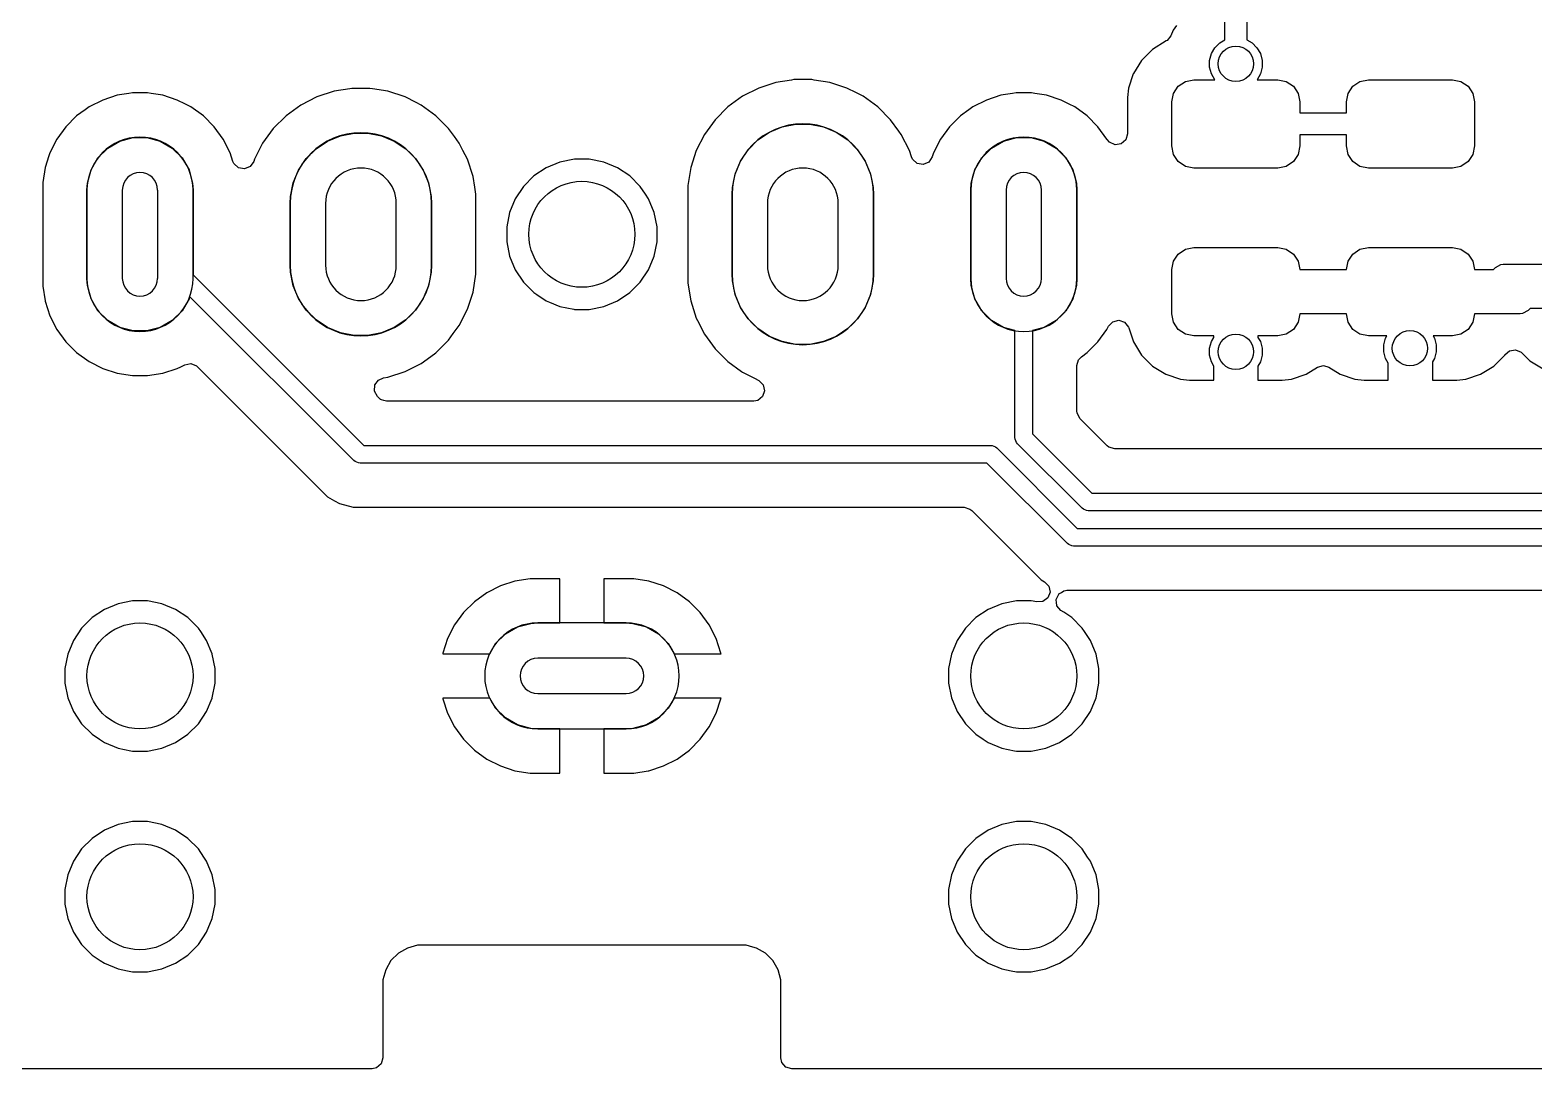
# Model space of a CAD drawing. Header units: inches. Extents: x 1.91 to 4.47, y -4.27 to -2.07.
# Drawn here: x 3.105 to 3.775, y -4.27 to -3.807 of the extents above; entities that cross this region are included whole.
import ezdxf

# ---------------------------------------------------------------- set-up
doc = ezdxf.new("R2010")
doc.units = ezdxf.units.IN
doc.header["$MEASUREMENT"] = 0
doc.layers.add('BLACK', color=250, linetype='CONTINUOUS')

msp = doc.modelspace()

# ---------------------------------------------------------------- linework, layer by layer
at = {"layer": 'BLACK', "linetype": 'CONTINUOUS'}
for p, q in [((3.63681, -3.81097), (3.63681, -3.79791)), ((3.61523, -3.8046), (3.6138, -3.80673)), ((3.64665, -3.79995), (3.64665, -3.81097)), ((3.61069, -3.81148), (3.60458, -3.81525)), ((3.61109, -3.81125), (3.61069, -3.81148)), ((3.61282, -3.80911), (3.61109, -3.81125)), ((3.6138, -3.80673), (3.61282, -3.80911)), ((3.63454, -3.81228), (3.63681, -3.81097)), ((3.64665, -3.81097), (3.64892, -3.81228)), ((3.60458, -3.81525), (3.5997, -3.82013)), ((3.63002, -3.82011), (3.63082, -3.81713)), ((3.63082, -3.81713), (3.63236, -3.81446)), ((3.63236, -3.81446), (3.63454, -3.81228)), ((3.64892, -3.81228), (3.6511, -3.81446)), ((3.6511, -3.81446), (3.65264, -3.81713)), ((3.65264, -3.81713), (3.65344, -3.82011)), ((3.5997, -3.82013), (3.59607, -3.82601)), ((3.63002, -3.8232), (3.63002, -3.82011)), ((3.63082, -3.82617), (3.63002, -3.8232)), ((3.65344, -3.8232), (3.65264, -3.82617)), ((3.65344, -3.82011), (3.65344, -3.8232)), ((3.43683, -3.82998), (3.42916, -3.83247)), ((3.44383, -3.82887), (3.43683, -3.82998)), ((3.44479, -3.82872), (3.44383, -3.82887)), ((3.45285, -3.82872), (3.44479, -3.82872)), ((3.45394, -3.82889), (3.45285, -3.82872)), ((3.46081, -3.82998), (3.45394, -3.82889)), ((3.46847, -3.83247), (3.46081, -3.82998)), ((3.59604, -3.82609), (3.5939, -3.83257)), ((3.59607, -3.82601), (3.59604, -3.82609)), ((3.59607, -3.82601), (3.59607, -3.82601)), ((3.61394, -3.83482), (3.61607, -3.83162)), ((3.61607, -3.83162), (3.61926, -3.82949)), ((3.61926, -3.82949), (3.62303, -3.82874)), ((3.62303, -3.82874), (3.6323, -3.82874)), ((3.6323, -3.82874), (3.63082, -3.82617)), ((3.65264, -3.82617), (3.65116, -3.82874)), ((3.65116, -3.82874), (3.66043, -3.82874)), ((3.66043, -3.82874), (3.6642, -3.82949)), ((3.6642, -3.82949), (3.66739, -3.83162)), ((3.66739, -3.83162), (3.66953, -3.83482)), ((3.69169, -3.83482), (3.69383, -3.83162)), ((3.69383, -3.83162), (3.69702, -3.82949)), ((3.69702, -3.82949), (3.70079, -3.82874)), ((3.70079, -3.82874), (3.73819, -3.82874)), ((3.73819, -3.82874), (3.74196, -3.82949)), ((3.74196, -3.82949), (3.74515, -3.83162)), ((3.74515, -3.83162), (3.74728, -3.83482)), ((3.13691, -3.8378), (3.13084, -3.8409)), ((3.1434, -3.83569), (3.13691, -3.8378)), ((3.14857, -3.83487), (3.1434, -3.83569)), ((3.15013, -3.83463), (3.14857, -3.83487)), ((3.15695, -3.83463), (3.15013, -3.83463)), ((3.15851, -3.83487), (3.15695, -3.83463)), ((3.16369, -3.83569), (3.15851, -3.83487)), ((3.17017, -3.8378), (3.16369, -3.83569)), ((3.16369, -3.83569), (3.16369, -3.83569)), ((3.16369, -3.83569), (3.16369, -3.83569)), ((3.17017, -3.8378), (3.17017, -3.8378)), ((3.17382, -3.83966), (3.17017, -3.8378)), ((3.17017, -3.8378), (3.17017, -3.8378)), ((3.23231, -3.83641), (3.22513, -3.84007)), ((3.23998, -3.83392), (3.23231, -3.83641)), ((3.24698, -3.83281), (3.23998, -3.83392)), ((3.24794, -3.83266), (3.24698, -3.83281)), ((3.256, -3.83266), (3.24794, -3.83266)), ((3.25709, -3.83283), (3.256, -3.83266)), ((3.26396, -3.83392), (3.25709, -3.83283)), ((3.27162, -3.83641), (3.26396, -3.83392)), ((3.27656, -3.83892), (3.27162, -3.83641)), ((3.42198, -3.83613), (3.41546, -3.84087)), ((3.42916, -3.83247), (3.42198, -3.83613)), ((3.4727, -3.83463), (3.46847, -3.83247)), ((3.47565, -3.83613), (3.4727, -3.83463)), ((3.48217, -3.84087), (3.47565, -3.83613)), ((3.47565, -3.83613), (3.47565, -3.83613)), ((3.47565, -3.83613), (3.47565, -3.83613)), ((3.53061, -3.8378), (3.52454, -3.8409)), ((3.5371, -3.83569), (3.53061, -3.8378)), ((3.54227, -3.83487), (3.5371, -3.83569)), ((3.54383, -3.83463), (3.54227, -3.83487)), ((3.55065, -3.83463), (3.54383, -3.83463)), ((3.55222, -3.83487), (3.55065, -3.83463)), ((3.55739, -3.83569), (3.55222, -3.83487)), ((3.56388, -3.8378), (3.55739, -3.83569)), ((3.55739, -3.83569), (3.55739, -3.83569)), ((3.55739, -3.83569), (3.55739, -3.83569)), ((3.56752, -3.83966), (3.56388, -3.8378)), ((3.56388, -3.8378), (3.56388, -3.8378)), ((3.56388, -3.8378), (3.56388, -3.8378)), ((3.5939, -3.83257), (3.59348, -3.83661)), ((3.59348, -3.83661), (3.59348, -3.85293)), ((3.5939, -3.83257), (3.5939, -3.83257)), ((3.5939, -3.83257), (3.5939, -3.83257)), ((3.61319, -3.83858), (3.61394, -3.83482)), ((3.61319, -3.85827), (3.61319, -3.83858)), ((3.66953, -3.83482), (3.67028, -3.83858)), ((3.67028, -3.83858), (3.67028, -3.8435)), ((3.69094, -3.83858), (3.69169, -3.83482)), ((3.69094, -3.8435), (3.69094, -3.83858)), ((3.74728, -3.83482), (3.74803, -3.83858)), ((3.74803, -3.83858), (3.74803, -3.85827)), ((3.12532, -3.84491), (3.1205, -3.84973)), ((3.12911, -3.84215), (3.12532, -3.84491)), ((3.12532, -3.84491), (3.12532, -3.84491)), ((3.12532, -3.84491), (3.12532, -3.84491)), ((3.13084, -3.8409), (3.12911, -3.84215)), ((3.17625, -3.8409), (3.17382, -3.83966)), ((3.18177, -3.84491), (3.17625, -3.8409)), ((3.18659, -3.84973), (3.18177, -3.84491)), ((3.21861, -3.8448), (3.21291, -3.8505)), ((3.22513, -3.84007), (3.21861, -3.8448)), ((3.2788, -3.84007), (3.27656, -3.83892)), ((3.28532, -3.8448), (3.2788, -3.84007)), ((3.2788, -3.84007), (3.2788, -3.84007)), ((3.2788, -3.84007), (3.2788, -3.84007)), ((3.29102, -3.8505), (3.28532, -3.8448)), ((3.41546, -3.84087), (3.40976, -3.84657)), ((3.48787, -3.84657), (3.48217, -3.84087)), ((3.51902, -3.84491), (3.5142, -3.84973)), ((3.52282, -3.84215), (3.51902, -3.84491)), ((3.51902, -3.84491), (3.51902, -3.84491)), ((3.51902, -3.84491), (3.51902, -3.84491)), ((3.52454, -3.8409), (3.52282, -3.84215)), ((3.56995, -3.8409), (3.56752, -3.83966)), ((3.57547, -3.84491), (3.56995, -3.8409)), ((3.58029, -3.84973), (3.57547, -3.84491)), ((3.67028, -3.8435), (3.69094, -3.8435)), ((3.12048, -3.84975), (3.11649, -3.85524)), ((3.1205, -3.84973), (3.12048, -3.84975)), ((3.1205, -3.84973), (3.1205, -3.84973)), ((3.1205, -3.84973), (3.1205, -3.84973)), ((3.1906, -3.85524), (3.18659, -3.84973)), ((3.21291, -3.8505), (3.20818, -3.85702)), ((3.29362, -3.85408), (3.29102, -3.8505)), ((3.40976, -3.84657), (3.40503, -3.85309)), ((3.43397, -3.85214), (3.43968, -3.84978)), ((3.43968, -3.84978), (3.44573, -3.84858)), ((3.44573, -3.84858), (3.45191, -3.84858)), ((3.45191, -3.84858), (3.45796, -3.84978)), ((3.45796, -3.84978), (3.46367, -3.85214)), ((3.49159, -3.85169), (3.48787, -3.84657)), ((3.49261, -3.85309), (3.49159, -3.85169)), ((3.51418, -3.84975), (3.51019, -3.85524)), ((3.5142, -3.84973), (3.51418, -3.84975)), ((3.5142, -3.84973), (3.5142, -3.84973)), ((3.5142, -3.84973), (3.5142, -3.84973)), ((3.5843, -3.85524), (3.58029, -3.84973)), ((3.11649, -3.85524), (3.11339, -3.86132)), ((3.13916, -3.85921), (3.1445, -3.85613)), ((3.1445, -3.85613), (3.15046, -3.85453)), ((3.15046, -3.85453), (3.15663, -3.85453)), ((3.15663, -3.85453), (3.16258, -3.85613)), ((3.16258, -3.85613), (3.16792, -3.85921)), ((3.1937, -3.86132), (3.1906, -3.85524)), ((3.20818, -3.85702), (3.20452, -3.8642)), ((3.23199, -3.85951), (3.23712, -3.85608)), ((3.23712, -3.85608), (3.24283, -3.85372)), ((3.24283, -3.85372), (3.24888, -3.85251)), ((3.24888, -3.85251), (3.25506, -3.85251)), ((3.25506, -3.85251), (3.26111, -3.85372)), ((3.26111, -3.85372), (3.26682, -3.85608)), ((3.26682, -3.85608), (3.27195, -3.85951)), ((3.29576, -3.85702), (3.29362, -3.85408)), ((3.29741, -3.86027), (3.29576, -3.85702)), ((3.40503, -3.85309), (3.40137, -3.86027)), ((3.42447, -3.85994), (3.42884, -3.85557)), ((3.42884, -3.85557), (3.43397, -3.85214)), ((3.46367, -3.85214), (3.4688, -3.85557)), ((3.4688, -3.85557), (3.47317, -3.85994)), ((3.49627, -3.86027), (3.49261, -3.85309)), ((3.51019, -3.85524), (3.50709, -3.86132)), ((3.53286, -3.85921), (3.5382, -3.85613)), ((3.5382, -3.85613), (3.54416, -3.85453)), ((3.54416, -3.85453), (3.55033, -3.85453)), ((3.55033, -3.85453), (3.55628, -3.85613)), ((3.55628, -3.85613), (3.56162, -3.85921)), ((3.5844, -3.85541), (3.5843, -3.85524)), ((3.5843, -3.85524), (3.5843, -3.85524)), ((3.58444, -3.85539), (3.5844, -3.85541)), ((3.58541, -3.85662), (3.58444, -3.85539)), ((3.58791, -3.85777), (3.58541, -3.85662)), ((3.59063, -3.85737), (3.58791, -3.85777)), ((3.59271, -3.85557), (3.59063, -3.85737)), ((3.59348, -3.85293), (3.59271, -3.85557)), ((3.61394, -3.86203), (3.61319, -3.85827)), ((3.67028, -3.85827), (3.66953, -3.86203)), ((3.69094, -3.85335), (3.67028, -3.85335)), ((3.67028, -3.85335), (3.67028, -3.85827)), ((3.69094, -3.85827), (3.69094, -3.85335)), ((3.69169, -3.86203), (3.69094, -3.85827)), ((3.74803, -3.85827), (3.74728, -3.86203)), ((3.11297, -3.86262), (3.11128, -3.86781)), ((3.11339, -3.86132), (3.11297, -3.86262)), ((3.11339, -3.86132), (3.11339, -3.86132)), ((3.11339, -3.86132), (3.11339, -3.86132)), ((3.13172, -3.86891), (3.1348, -3.86357)), ((3.1348, -3.86357), (3.13916, -3.85921)), ((3.16792, -3.85921), (3.17228, -3.86357)), ((3.17228, -3.86357), (3.17537, -3.86891)), ((3.19493, -3.86513), (3.1937, -3.86132)), ((3.19539, -3.86614), (3.19493, -3.86513)), ((3.20422, -3.86513), (3.20267, -3.8674)), ((3.20452, -3.8642), (3.20422, -3.86513)), ((3.22419, -3.86901), (3.22762, -3.86388)), ((3.22762, -3.86388), (3.23199, -3.85951)), ((3.27195, -3.85951), (3.27632, -3.86388)), ((3.27632, -3.86388), (3.27975, -3.86901)), ((3.29942, -3.8642), (3.29741, -3.86027)), ((3.30191, -3.87187), (3.29942, -3.8642)), ((3.34063, -3.86544), (3.33453, -3.86796)), ((3.3471, -3.86415), (3.34063, -3.86544)), ((3.34063, -3.86544), (3.34063, -3.86544)), ((3.35369, -3.86415), (3.3471, -3.86415)), ((3.3471, -3.86415), (3.3471, -3.86415)), ((3.36016, -3.86544), (3.35369, -3.86415)), ((3.35369, -3.86415), (3.35369, -3.86415)), ((3.36625, -3.86796), (3.36016, -3.86544)), ((3.36016, -3.86544), (3.36016, -3.86544)), ((3.40137, -3.86027), (3.39888, -3.86793)), ((3.41868, -3.87078), (3.42104, -3.86507)), ((3.42104, -3.86507), (3.42447, -3.85994)), ((3.47317, -3.85994), (3.4766, -3.86507)), ((3.4766, -3.86507), (3.47896, -3.87078)), ((3.49721, -3.86316), (3.49627, -3.86027)), ((3.49767, -3.86417), (3.49721, -3.86316)), ((3.4997, -3.86603), (3.49767, -3.86417)), ((3.50494, -3.86543), (3.50241, -3.8665)), ((3.50649, -3.86316), (3.50494, -3.86543)), ((3.50709, -3.86132), (3.50649, -3.86316)), ((3.52542, -3.86891), (3.5285, -3.86357)), ((3.5285, -3.86357), (3.53286, -3.85921)), ((3.56162, -3.85921), (3.56598, -3.86357)), ((3.56598, -3.86357), (3.56907, -3.86891)), ((3.61607, -3.86523), (3.61394, -3.86203)), ((3.61926, -3.86736), (3.61607, -3.86523)), ((3.66739, -3.86523), (3.6642, -3.86736)), ((3.66953, -3.86203), (3.66739, -3.86523)), ((3.69383, -3.86523), (3.69169, -3.86203)), ((3.69702, -3.86736), (3.69383, -3.86523)), ((3.74515, -3.86523), (3.74196, -3.86736)), ((3.74728, -3.86203), (3.74515, -3.86523)), ((3.11128, -3.86781), (3.11022, -3.87454)), ((3.13012, -3.87487), (3.13172, -3.86891)), ((3.17537, -3.86891), (3.17696, -3.87487)), ((3.19742, -3.868), (3.19539, -3.86614)), ((3.20013, -3.86847), (3.19742, -3.868)), ((3.20267, -3.8674), (3.20013, -3.86847)), ((3.22183, -3.87472), (3.22419, -3.86901)), ((3.27975, -3.86901), (3.28211, -3.87472)), ((3.30265, -3.87658), (3.30191, -3.87187)), ((3.32905, -3.87163), (3.32438, -3.87629)), ((3.33453, -3.86796), (3.32905, -3.87163)), ((3.37174, -3.87163), (3.36625, -3.86796)), ((3.3764, -3.87629), (3.37174, -3.87163)), ((3.39888, -3.86793), (3.39762, -3.87589)), ((3.41747, -3.87683), (3.41868, -3.87078)), ((3.47896, -3.87078), (3.48016, -3.87683)), ((3.50241, -3.8665), (3.4997, -3.86603)), ((3.52382, -3.87487), (3.52542, -3.86891)), ((3.56907, -3.86891), (3.57066, -3.87487)), ((3.62303, -3.86811), (3.61926, -3.86736)), ((3.66043, -3.86811), (3.62303, -3.86811)), ((3.6642, -3.86736), (3.66043, -3.86811)), ((3.70079, -3.86811), (3.69702, -3.86736)), ((3.73819, -3.86811), (3.70079, -3.86811)), ((3.74196, -3.86736), (3.73819, -3.86811)), ((3.11022, -3.87454), (3.11022, -3.92073)), ((3.12992, -3.87795), (3.13012, -3.87487)), ((3.12992, -3.91732), (3.12992, -3.87795)), ((3.12992, -3.87795), (3.12992, -3.91732)), ((3.17696, -3.87487), (3.17717, -3.87795)), ((3.17717, -3.87795), (3.17717, -3.91569)), ((3.17717, -3.91732), (3.17717, -3.87795)), ((3.22062, -3.88077), (3.22183, -3.87472)), ((3.28211, -3.87472), (3.28331, -3.88077)), ((3.30317, -3.87983), (3.30265, -3.87658)), ((3.32438, -3.87629), (3.32072, -3.88178)), ((3.37877, -3.87983), (3.3764, -3.87629)), ((3.39762, -3.87589), (3.39762, -3.91938)), ((3.41732, -3.87992), (3.41747, -3.87683)), ((3.48016, -3.87683), (3.48031, -3.87992)), ((3.52362, -3.87795), (3.52382, -3.87487)), ((3.52362, -3.91732), (3.52362, -3.87795)), ((3.52362, -3.87795), (3.52362, -3.91732)), ((3.57066, -3.87487), (3.57087, -3.87795)), ((3.57087, -3.87795), (3.57087, -3.91732)), ((3.57087, -3.91732), (3.57087, -3.87795)), ((3.22047, -3.88386), (3.22062, -3.88077)), ((3.22047, -3.91142), (3.22047, -3.88386)), ((3.22047, -3.88386), (3.22047, -3.91142)), ((3.28331, -3.88077), (3.28346, -3.88386)), ((3.28346, -3.88386), (3.28346, -3.91142)), ((3.28346, -3.91142), (3.28346, -3.88386)), ((3.30317, -3.89434), (3.30317, -3.87983)), ((3.32072, -3.88178), (3.3182, -3.88787)), ((3.38007, -3.88178), (3.37877, -3.87983)), ((3.38259, -3.88787), (3.38007, -3.88178)), ((3.41732, -3.91535), (3.41732, -3.87992)), ((3.41732, -3.87992), (3.41732, -3.91535)), ((3.48031, -3.87992), (3.48031, -3.91535)), ((3.48031, -3.91535), (3.48031, -3.87992)), ((3.3182, -3.88787), (3.31691, -3.89434)), ((3.3182, -3.88787), (3.3182, -3.88787)), ((3.38388, -3.89434), (3.38259, -3.88787)), ((3.30317, -3.91545), (3.30317, -3.89434)), ((3.31691, -3.89434), (3.31691, -3.90094)), ((3.38388, -3.90094), (3.38388, -3.89434)), ((3.31691, -3.90094), (3.3182, -3.9074)), ((3.38259, -3.9074), (3.38388, -3.90094)), ((3.61607, -3.90643), (3.61926, -3.90429)), ((3.61926, -3.90429), (3.62303, -3.90354)), ((3.62303, -3.90354), (3.66043, -3.90354)), ((3.66043, -3.90354), (3.6642, -3.90429)), ((3.6642, -3.90429), (3.66739, -3.90643)), ((3.69383, -3.90643), (3.69702, -3.90429)), ((3.69702, -3.90429), (3.70079, -3.90354)), ((3.70079, -3.90354), (3.73819, -3.90354)), ((3.73819, -3.90354), (3.74196, -3.90429)), ((3.74196, -3.90429), (3.74515, -3.90643)), ((3.22062, -3.9145), (3.22047, -3.91142)), ((3.28346, -3.91142), (3.28331, -3.9145)), ((3.3182, -3.9074), (3.3182, -3.9074)), ((3.3182, -3.9074), (3.32072, -3.9135)), ((3.38007, -3.9135), (3.38259, -3.9074)), ((3.61319, -3.91339), (3.61394, -3.90962)), ((3.61394, -3.90962), (3.61607, -3.90643)), ((3.66739, -3.90643), (3.66953, -3.90962)), ((3.66953, -3.90962), (3.67028, -3.91339)), ((3.69094, -3.91339), (3.69169, -3.90962)), ((3.69169, -3.90962), (3.69383, -3.90643)), ((3.74515, -3.90643), (3.74728, -3.90962)), ((3.74728, -3.90962), (3.74803, -3.91339)), ((3.75743, -3.91245), (3.75984, -3.91114)), ((3.75984, -3.91114), (3.76088, -3.91102)), ((3.76088, -3.91102), (3.7813, -3.91102)), ((3.13012, -3.92041), (3.12992, -3.91732)), ((3.17717, -3.91569), (3.25321, -3.99173)), ((3.22183, -3.92056), (3.22062, -3.9145)), ((3.28331, -3.9145), (3.28211, -3.92056)), ((3.30191, -3.92341), (3.30317, -3.91545)), ((3.32072, -3.9135), (3.32438, -3.91898)), ((3.32438, -3.91898), (3.32905, -3.92365)), ((3.37174, -3.92365), (3.3764, -3.91898)), ((3.3764, -3.91898), (3.38007, -3.9135)), ((3.41747, -3.91844), (3.41732, -3.91535)), ((3.41868, -3.9245), (3.41747, -3.91844)), ((3.48016, -3.91844), (3.47896, -3.9245)), ((3.48031, -3.91535), (3.48016, -3.91844)), ((3.52382, -3.92041), (3.52362, -3.91732)), ((3.57087, -3.91732), (3.57066, -3.92041)), ((3.61319, -3.93307), (3.61319, -3.91339)), ((3.67028, -3.91339), (3.69094, -3.91339)), ((3.74803, -3.91339), (3.7565, -3.91339)), ((3.7565, -3.91339), (3.75743, -3.91245)), ((3.11022, -3.92073), (3.11126, -3.92731)), ((3.13172, -3.92636), (3.13012, -3.92041)), ((3.17565, -3.92531), (3.17537, -3.92636)), ((3.24879, -3.99845), (3.17565, -3.92531)), ((3.22419, -3.92626), (3.22183, -3.92056)), ((3.28211, -3.92056), (3.27975, -3.92626)), ((3.29942, -3.93107), (3.30191, -3.92341)), ((3.32905, -3.92365), (3.33037, -3.92453)), ((3.33037, -3.92453), (3.33453, -3.92731)), ((3.36625, -3.92731), (3.37174, -3.92365)), ((3.39762, -3.91938), (3.39888, -3.92734)), ((3.42104, -3.9302), (3.41868, -3.9245)), ((3.47896, -3.9245), (3.4766, -3.9302)), ((3.52542, -3.92636), (3.52382, -3.92041)), ((3.57066, -3.92041), (3.56907, -3.92636)), ((3.11126, -3.92731), (3.11128, -3.92747)), ((3.11128, -3.92747), (3.11339, -3.93395)), ((3.1348, -3.9317), (3.13172, -3.92636)), ((3.13916, -3.93606), (3.1348, -3.9317)), ((3.17228, -3.9317), (3.16792, -3.93606)), ((3.17537, -3.92636), (3.17228, -3.9317)), ((3.22762, -3.9314), (3.22419, -3.92626)), ((3.23199, -3.93576), (3.22762, -3.9314)), ((3.27632, -3.9314), (3.27195, -3.93576)), ((3.27975, -3.92626), (3.27632, -3.9314)), ((3.29576, -3.93825), (3.29942, -3.93107)), ((3.33453, -3.92731), (3.33453, -3.92731)), ((3.33453, -3.92731), (3.33453, -3.92731)), ((3.33453, -3.92731), (3.33591, -3.92788)), ((3.33591, -3.92788), (3.34063, -3.92984)), ((3.34063, -3.92984), (3.34684, -3.93107)), ((3.34684, -3.93107), (3.3471, -3.93112)), ((3.3471, -3.93112), (3.3471, -3.93112)), ((3.3471, -3.93112), (3.3471, -3.93112)), ((3.3471, -3.93112), (3.35369, -3.93112)), ((3.35369, -3.93112), (3.36016, -3.92984)), ((3.35369, -3.93112), (3.35369, -3.93112)), ((3.36016, -3.92984), (3.36625, -3.92731)), ((3.39888, -3.92734), (3.40137, -3.93501)), ((3.42447, -3.93534), (3.42104, -3.9302)), ((3.4766, -3.9302), (3.47317, -3.93534)), ((3.5285, -3.9317), (3.52542, -3.92636)), ((3.53286, -3.93606), (3.5285, -3.9317)), ((3.56598, -3.9317), (3.56162, -3.93606)), ((3.56907, -3.92636), (3.56598, -3.9317)), ((3.7719, -3.93164), (3.76949, -3.93296)), ((3.77283, -3.93071), (3.7719, -3.93164)), ((3.7813, -3.93071), (3.77283, -3.93071)), ((3.11339, -3.93395), (3.11649, -3.94003)), ((3.1445, -3.93915), (3.13916, -3.93606)), ((3.15046, -3.94074), (3.1445, -3.93915)), ((3.16258, -3.93915), (3.15663, -3.94074)), ((3.16792, -3.93606), (3.16258, -3.93915)), ((3.23712, -3.93919), (3.23199, -3.93576)), ((3.24283, -3.94156), (3.23712, -3.93919)), ((3.26682, -3.93919), (3.26111, -3.94156)), ((3.27195, -3.93576), (3.26682, -3.93919)), ((3.2931, -3.94191), (3.29576, -3.93825)), ((3.40137, -3.93501), (3.40247, -3.93718)), ((3.40247, -3.93718), (3.40492, -3.94198)), ((3.42884, -3.9397), (3.42447, -3.93534)), ((3.47317, -3.93534), (3.4688, -3.9397)), ((3.5382, -3.93915), (3.53286, -3.93606)), ((3.54331, -3.94051), (3.5382, -3.93915)), ((3.55628, -3.93915), (3.55118, -3.94051)), ((3.56162, -3.93606), (3.55628, -3.93915)), ((3.5843, -3.94003), (3.58501, -3.93864)), ((3.58501, -3.93864), (3.5869, -3.93664)), ((3.5869, -3.93664), (3.58957, -3.93598)), ((3.58957, -3.93598), (3.59217, -3.93686)), ((3.59217, -3.93686), (3.59388, -3.93902)), ((3.59388, -3.93902), (3.59399, -3.93932)), ((3.61394, -3.93684), (3.61319, -3.93307)), ((3.61607, -3.94003), (3.61394, -3.93684)), ((3.66953, -3.93684), (3.66739, -3.94003)), ((3.67028, -3.93307), (3.66953, -3.93684)), ((3.69094, -3.93307), (3.67028, -3.93307)), ((3.69169, -3.93684), (3.69094, -3.93307)), ((3.69383, -3.94003), (3.69169, -3.93684)), ((3.74728, -3.93684), (3.74515, -3.94003)), ((3.74803, -3.93307), (3.74728, -3.93684)), ((3.76845, -3.93307), (3.74803, -3.93307)), ((3.76949, -3.93296), (3.76845, -3.93307)), ((3.11649, -3.94003), (3.1205, -3.94555)), ((3.1205, -3.94555), (3.12532, -3.95037)), ((3.15663, -3.94074), (3.15046, -3.94074)), ((3.24888, -3.94276), (3.24283, -3.94156)), ((3.25506, -3.94276), (3.24888, -3.94276)), ((3.26111, -3.94156), (3.25506, -3.94276)), ((3.28532, -3.95047), (3.29102, -3.94477)), ((3.29102, -3.94477), (3.2931, -3.94191)), ((3.29102, -3.94477), (3.29102, -3.94477)), ((3.29102, -3.94477), (3.29102, -3.94477)), ((3.40492, -3.94198), (3.40503, -3.94219)), ((3.40503, -3.94219), (3.40976, -3.94871)), ((3.43397, -3.94313), (3.42884, -3.9397)), ((3.43968, -3.94549), (3.43397, -3.94313)), ((3.44573, -3.9467), (3.43968, -3.94549)), ((3.45796, -3.94549), (3.45191, -3.9467)), ((3.46367, -3.94313), (3.45796, -3.94549)), ((3.4688, -3.9397), (3.46367, -3.94313)), ((3.54331, -3.98819), (3.54331, -3.94051)), ((3.55118, -3.94051), (3.55118, -3.98656)), ((3.57547, -3.95037), (3.58029, -3.94555)), ((3.58029, -3.94555), (3.5843, -3.94003)), ((3.59399, -3.93932), (3.59609, -3.94563)), ((3.59609, -3.94563), (3.59609, -3.94563)), ((3.59609, -3.94563), (3.59971, -3.95151)), ((3.61926, -3.94216), (3.61607, -3.94003)), ((3.62303, -3.94291), (3.61926, -3.94216)), ((3.63189, -3.94291), (3.62303, -3.94291)), ((3.63002, -3.94846), (3.63082, -3.94548)), ((3.63082, -3.94548), (3.63189, -3.94363)), ((3.63189, -3.94363), (3.63189, -3.94291)), ((3.66043, -3.94291), (3.65157, -3.94291)), ((3.65157, -3.94291), (3.65157, -3.94363)), ((3.65157, -3.94363), (3.65264, -3.94548)), ((3.65264, -3.94548), (3.65344, -3.94846)), ((3.6642, -3.94216), (3.66043, -3.94291)), ((3.66739, -3.94003), (3.6642, -3.94216)), ((3.69702, -3.94216), (3.69383, -3.94003)), ((3.70079, -3.94291), (3.69702, -3.94216)), ((3.70895, -3.94291), (3.70079, -3.94291)), ((3.70758, -3.94688), (3.70838, -3.94391)), ((3.70838, -3.94391), (3.70895, -3.94291)), ((3.73819, -3.94291), (3.72963, -3.94291)), ((3.72963, -3.94291), (3.7302, -3.94391)), ((3.7302, -3.94391), (3.731, -3.94688)), ((3.74196, -3.94216), (3.73819, -3.94291)), ((3.74515, -3.94003), (3.74196, -3.94216)), ((3.12532, -3.95037), (3.13084, -3.95438)), ((3.2788, -3.95521), (3.28304, -3.95213)), ((3.28304, -3.95213), (3.28532, -3.95047)), ((3.28532, -3.95047), (3.28532, -3.95047)), ((3.28532, -3.95047), (3.28532, -3.95047)), ((3.40976, -3.94871), (3.41546, -3.95441)), ((3.45191, -3.9467), (3.44573, -3.9467)), ((3.57166, -3.95355), (3.5729, -3.95224)), ((3.5729, -3.95224), (3.57547, -3.95037)), ((3.59971, -3.95151), (3.60459, -3.95639)), ((3.63002, -3.95154), (3.63002, -3.94846)), ((3.63082, -3.95452), (3.63002, -3.95154)), ((3.65344, -3.95154), (3.65264, -3.95452)), ((3.65344, -3.94846), (3.65344, -3.95154)), ((3.70758, -3.94997), (3.70758, -3.94688)), ((3.70838, -3.95295), (3.70758, -3.94997)), ((3.731, -3.94997), (3.7302, -3.95295)), ((3.731, -3.94688), (3.731, -3.94997)), ((3.75663, -3.95639), (3.76151, -3.95151)), ((3.76151, -3.95151), (3.76158, -3.9514)), ((3.76158, -3.9514), (3.76164, -3.95134)), ((3.76164, -3.95134), (3.76168, -3.95129)), ((3.76168, -3.95129), (3.76169, -3.95129)), ((3.76169, -3.95129), (3.76362, -3.94956)), ((3.76362, -3.94956), (3.76634, -3.94912)), ((3.76634, -3.94912), (3.76886, -3.95021)), ((3.76886, -3.95021), (3.76918, -3.95051)), ((3.76918, -3.95051), (3.7727, -3.95403)), ((3.13084, -3.95438), (3.13691, -3.95748)), ((3.13691, -3.95748), (3.1434, -3.95958)), ((3.16369, -3.95958), (3.17017, -3.95748)), ((3.17017, -3.95748), (3.17173, -3.95669)), ((3.17173, -3.95669), (3.17349, -3.95579)), ((3.17349, -3.95579), (3.17619, -3.95528)), ((3.17619, -3.95528), (3.17874, -3.95631)), ((3.17874, -3.95631), (3.17916, -3.95669)), ((3.17916, -3.95669), (3.23706, -4.01459)), ((3.26396, -3.96136), (3.27162, -3.95887)), ((3.27162, -3.95887), (3.2788, -3.95521)), ((3.41546, -3.95441), (3.42156, -3.95884)), ((3.42156, -3.95884), (3.42198, -3.95915)), ((3.42198, -3.95915), (3.42728, -3.96184)), ((3.57089, -3.95619), (3.57166, -3.95355)), ((3.57089, -3.97637), (3.57089, -3.95619)), ((3.60459, -3.95639), (3.61047, -3.96001)), ((3.63189, -3.95637), (3.63082, -3.95452)), ((3.63189, -3.9626), (3.63189, -3.95637)), ((3.65264, -3.95452), (3.65157, -3.95637)), ((3.65157, -3.95637), (3.65157, -3.9626)), ((3.673, -3.96001), (3.67805, -3.9569)), ((3.67805, -3.9569), (3.6807, -3.95617)), ((3.6807, -3.95617), (3.68317, -3.9569)), ((3.68317, -3.9569), (3.68822, -3.96001)), ((3.70965, -3.95514), (3.70838, -3.95295)), ((3.70965, -3.9626), (3.70965, -3.95514)), ((3.7302, -3.95295), (3.72933, -3.95446)), ((3.72933, -3.95446), (3.72933, -3.9626)), ((3.75075, -3.96001), (3.75663, -3.95639)), ((3.7727, -3.95403), (3.77858, -3.95765)), ((3.1434, -3.95958), (3.15013, -3.96065)), ((3.15013, -3.96065), (3.15013, -3.96065)), ((3.15013, -3.96065), (3.15695, -3.96065)), ((3.15695, -3.96065), (3.16369, -3.95958)), ((3.15695, -3.96065), (3.15695, -3.96065)), ((3.25797, -3.96753), (3.25816, -3.96479)), ((3.25816, -3.96479), (3.25981, -3.96259)), ((3.25981, -3.96259), (3.26197, -3.96167)), ((3.26197, -3.96167), (3.26396, -3.96136)), ((3.42728, -3.96184), (3.42915, -3.9628)), ((3.42915, -3.9628), (3.43115, -3.96468)), ((3.43115, -3.96468), (3.43181, -3.96735)), ((3.61047, -3.96001), (3.61047, -3.96001)), ((3.61047, -3.96001), (3.61702, -3.96219)), ((3.61702, -3.96219), (3.61702, -3.96219)), ((3.61702, -3.96219), (3.62106, -3.9626)), ((3.62106, -3.9626), (3.63189, -3.9626)), ((3.63189, -3.9626), (3.63189, -3.9626)), ((3.65157, -3.9626), (3.6624, -3.9626)), ((3.6624, -3.9626), (3.66644, -3.96219)), ((3.6624, -3.9626), (3.6624, -3.9626)), ((3.66644, -3.96219), (3.673, -3.96001)), ((3.673, -3.96001), (3.673, -3.96001)), ((3.68822, -3.96001), (3.68822, -3.96001)), ((3.68822, -3.96001), (3.69478, -3.96219)), ((3.69478, -3.96219), (3.69478, -3.96219)), ((3.69478, -3.96219), (3.69882, -3.9626)), ((3.69882, -3.9626), (3.70965, -3.9626)), ((3.70965, -3.9626), (3.70965, -3.9626)), ((3.72933, -3.9626), (3.74016, -3.9626)), ((3.74016, -3.9626), (3.7442, -3.96219)), ((3.74016, -3.9626), (3.74016, -3.9626)), ((3.7442, -3.96219), (3.75075, -3.96001)), ((3.75075, -3.96001), (3.75075, -3.96001)), ((3.25929, -3.96995), (3.25797, -3.96753)), ((3.25994, -3.9706), (3.25929, -3.96995)), ((3.26075, -3.97125), (3.25994, -3.9706)), ((3.26085, -3.97128), (3.26075, -3.97125)), ((3.26105, -3.97143), (3.26085, -3.97128)), ((3.26223, -3.97169), (3.26105, -3.97143)), ((3.26339, -3.97203), (3.26223, -3.97169)), ((3.42693, -3.97203), (3.26339, -3.97203)), ((3.42877, -3.97167), (3.42693, -3.97203)), ((3.43092, -3.96996), (3.42877, -3.97167)), ((3.43181, -3.96735), (3.43092, -3.96996)), ((3.571, -3.97741), (3.57089, -3.97637)), ((3.57232, -3.97983), (3.571, -3.97741)), ((3.58435, -3.99186), (3.57232, -3.97983)), ((3.25321, -3.99173), (3.53245, -3.99173)), ((3.53245, -3.99173), (3.53322, -3.99181)), ((3.53322, -3.99181), (3.53464, -3.9924)), ((3.53464, -3.9924), (3.53524, -3.99289)), ((3.54338, -3.98896), (3.54331, -3.98819)), ((3.54397, -3.99038), (3.54338, -3.98896)), ((3.54446, -3.99097), (3.54397, -3.99038)), ((3.5732, -4.01971), (3.54446, -3.99097)), ((3.55118, -3.98656), (3.57762, -4.01299)), ((3.58516, -3.99251), (3.58435, -3.99186)), ((3.5878, -3.99329), (3.58516, -3.99251)), ((3.24939, -3.99894), (3.24879, -3.99845)), ((3.25081, -3.99953), (3.24939, -3.99894)), ((3.53524, -3.99289), (3.57109, -4.02874)), ((4.03842, -3.99329), (3.5878, -3.99329)), ((3.25157, -3.99961), (3.25081, -3.99953)), ((3.53082, -3.99961), (3.25157, -3.99961)), ((3.56668, -4.03546), (3.53082, -3.99961)), ((3.23706, -4.01459), (3.23706, -4.01459)), ((3.23706, -4.01459), (3.23706, -4.01459)), ((3.23706, -4.01459), (3.24016, -4.01638)), ((3.24016, -4.01638), (3.24245, -4.0177)), ((3.24245, -4.0177), (3.24846, -4.01931)), ((3.24846, -4.01931), (3.24846, -4.01931)), ((3.24846, -4.01931), (3.25499, -4.01931)), ((3.25499, -4.01931), (3.25499, -4.01931)), ((3.25499, -4.01931), (3.52064, -4.01931)), ((3.52064, -4.01931), (3.52328, -4.02009)), ((3.57762, -4.01299), (4.19067, -4.01299)), ((3.52328, -4.02009), (3.52409, -4.02074)), ((3.52409, -4.02074), (3.55494, -4.0516)), ((3.5738, -4.0202), (3.5732, -4.01971)), ((3.57522, -4.02079), (3.5738, -4.0202)), ((3.57598, -4.02087), (3.57522, -4.02079)), ((4.1923, -4.02087), (3.57598, -4.02087)), ((3.57109, -4.02874), (4.19719, -4.02874)), ((3.56727, -4.03595), (3.56668, -4.03546)), ((3.56869, -4.03654), (3.56727, -4.03595)), ((3.56946, -4.03661), (3.56869, -4.03654)), ((4.19882, -4.03661), (3.56946, -4.03661)), ((3.32057, -4.05225), (3.31408, -4.05435)), ((3.3273, -4.05118), (3.32057, -4.05225)), ((3.34055, -4.05118), (3.3273, -4.05118)), ((3.34055, -4.07087), (3.34055, -4.05118)), ((3.37349, -4.05118), (3.36024, -4.05118)), ((3.36024, -4.05118), (3.36024, -4.07087)), ((3.38022, -4.05225), (3.37349, -4.05118)), ((3.3867, -4.05435), (3.38022, -4.05225)), ((3.55494, -4.0516), (3.55494, -4.0516)), ((3.55494, -4.0516), (3.55494, -4.0516)), ((3.55494, -4.0516), (3.55651, -4.0525)), ((3.55651, -4.0525), (3.55841, -4.05449)), ((3.30801, -4.05745), (3.3025, -4.06146)), ((3.31408, -4.05435), (3.30801, -4.05745)), ((3.39278, -4.05745), (3.3867, -4.05435)), ((3.39829, -4.06146), (3.39278, -4.05745)), ((3.55791, -4.05975), (3.55567, -4.06134)), ((3.55893, -4.05719), (3.55791, -4.05975)), ((3.55841, -4.05449), (3.55893, -4.05719)), ((3.56166, -4.06042), (3.56224, -4.05922)), ((3.56224, -4.05922), (3.56279, -4.058)), ((3.56279, -4.058), (3.56283, -4.05798)), ((3.56283, -4.05798), (3.56285, -4.05794)), ((3.56285, -4.05794), (3.56399, -4.05724)), ((3.56399, -4.05724), (3.56511, -4.05652)), ((3.56511, -4.05652), (3.56517, -4.05651)), ((3.56517, -4.05651), (3.56519, -4.05649)), ((3.56519, -4.05649), (3.56648, -4.05632)), ((3.56648, -4.05632), (3.57257, -4.05632)), ((3.57257, -4.05632), (3.57257, -4.05632)), ((3.57257, -4.05632), (3.57287, -4.05632)), ((3.57287, -4.05632), (4.19541, -4.05632)), ((3.13768, -4.06481), (3.1322, -4.06848)), ((3.14378, -4.06229), (3.13768, -4.06481)), ((3.15025, -4.061), (3.14378, -4.06229)), ((3.14378, -4.06229), (3.14378, -4.06229)), ((3.15684, -4.061), (3.15025, -4.061)), ((3.15025, -4.061), (3.15025, -4.061)), ((3.16331, -4.06229), (3.15684, -4.061)), ((3.15684, -4.061), (3.15684, -4.061)), ((3.1694, -4.06481), (3.16331, -4.06229)), ((3.16331, -4.06229), (3.16331, -4.06229)), ((3.17489, -4.06848), (3.1694, -4.06481)), ((3.29768, -4.06628), (3.29367, -4.07179)), ((3.3025, -4.06146), (3.29768, -4.06628)), ((3.40311, -4.06628), (3.39829, -4.06146)), ((3.40712, -4.07179), (3.40311, -4.06628)), ((3.53138, -4.06481), (3.5259, -4.06848)), ((3.53748, -4.06229), (3.53138, -4.06481)), ((3.54395, -4.061), (3.53748, -4.06229)), ((3.53748, -4.06229), (3.53748, -4.06229)), ((3.55054, -4.061), (3.54395, -4.061)), ((3.54395, -4.061), (3.54395, -4.061)), ((3.55312, -4.06152), (3.55054, -4.061)), ((3.55054, -4.061), (3.55054, -4.061)), ((3.55567, -4.06134), (3.55312, -4.06152)), ((3.56165, -4.06051), (3.56167, -4.06046)), ((3.56184, -4.06183), (3.56165, -4.06051)), ((3.56167, -4.06046), (3.56166, -4.06042)), ((3.56201, -4.06315), (3.56184, -4.06183)), ((3.56204, -4.06318), (3.56201, -4.06315)), ((3.56204, -4.06323), (3.56204, -4.06318)), ((3.56292, -4.06424), (3.56204, -4.06323)), ((3.56377, -4.06526), (3.56292, -4.06424)), ((3.56507, -4.06613), (3.56377, -4.06526)), ((3.56859, -4.06848), (3.56507, -4.06613)), ((3.12753, -4.07314), (3.12387, -4.07863)), ((3.1322, -4.06848), (3.12753, -4.07314)), ((3.17955, -4.07314), (3.17489, -4.06848)), ((3.18061, -4.07472), (3.17955, -4.07314)), ((3.29367, -4.07179), (3.29057, -4.07786)), ((3.31633, -4.07575), (3.32167, -4.07266)), ((3.32167, -4.07266), (3.32763, -4.07107)), ((3.32763, -4.07107), (3.33071, -4.07087)), ((3.33071, -4.07087), (3.34055, -4.07087)), ((3.37008, -4.07087), (3.33071, -4.07087)), ((3.36024, -4.07087), (3.37008, -4.07087)), ((3.37008, -4.07087), (3.37316, -4.07107)), ((3.37316, -4.07107), (3.37912, -4.07266)), ((3.37912, -4.07266), (3.38446, -4.07575)), ((3.41021, -4.07786), (3.40712, -4.07179)), ((3.52124, -4.07314), (3.51757, -4.07863)), ((3.5259, -4.06848), (3.52124, -4.07314)), ((3.57325, -4.07314), (3.56859, -4.06848)), ((3.57431, -4.07472), (3.57325, -4.07314)), ((3.12387, -4.07863), (3.12135, -4.08472)), ((3.18322, -4.07863), (3.18061, -4.07472)), ((3.18571, -4.08465), (3.18322, -4.07863)), ((3.29057, -4.07786), (3.28847, -4.08435)), ((3.31197, -4.08011), (3.31633, -4.07575)), ((3.38446, -4.07575), (3.38882, -4.08011)), ((3.41232, -4.08435), (3.41021, -4.07786)), ((3.51757, -4.07863), (3.51505, -4.08472)), ((3.57692, -4.07863), (3.57431, -4.07472)), ((3.57944, -4.08472), (3.57692, -4.07863)), ((3.12135, -4.08472), (3.12006, -4.09119)), ((3.12135, -4.08472), (3.12135, -4.08472)), ((3.18574, -4.08472), (3.18571, -4.08465)), ((3.18703, -4.09119), (3.18574, -4.08472)), ((3.28847, -4.08435), (3.28842, -4.08465)), ((3.28842, -4.08465), (3.30935, -4.08465)), ((3.28842, -4.08465), (3.28842, -4.08465)), ((3.30935, -4.08465), (3.31197, -4.08011)), ((3.38882, -4.08011), (3.39144, -4.08465)), ((3.39144, -4.08465), (3.41237, -4.08465)), ((3.41237, -4.08465), (3.41232, -4.08435)), ((3.41237, -4.08465), (3.41237, -4.08465)), ((3.51505, -4.08472), (3.51376, -4.09119)), ((3.51505, -4.08472), (3.51505, -4.08472)), ((3.58073, -4.09119), (3.57944, -4.08472)), ((3.12006, -4.09119), (3.12006, -4.09779)), ((3.18703, -4.09292), (3.18703, -4.09119)), ((3.18703, -4.09779), (3.18703, -4.09292)), ((3.51376, -4.09119), (3.51376, -4.09779)), ((3.58073, -4.09779), (3.58073, -4.09119)), ((3.12006, -4.09779), (3.12135, -4.10425)), ((3.18574, -4.10426), (3.18703, -4.09779)), ((3.51376, -4.09779), (3.51505, -4.10425)), ((3.57944, -4.10426), (3.58073, -4.09779)), ((3.12135, -4.10425), (3.12135, -4.10426)), ((3.12135, -4.10426), (3.12387, -4.11035)), ((3.18322, -4.11035), (3.18571, -4.10433)), ((3.18571, -4.10433), (3.18574, -4.10426)), ((3.30935, -4.10433), (3.28842, -4.10433)), ((3.28842, -4.10433), (3.28847, -4.10463)), ((3.28847, -4.10463), (3.29057, -4.11111)), ((3.31197, -4.10887), (3.30935, -4.10433)), ((3.39144, -4.10433), (3.38882, -4.10887)), ((3.41237, -4.10433), (3.39144, -4.10433)), ((3.41021, -4.11111), (3.41232, -4.10463)), ((3.41232, -4.10463), (3.41237, -4.10433)), ((3.51505, -4.10425), (3.51505, -4.10426)), ((3.51505, -4.10426), (3.51757, -4.11035)), ((3.57692, -4.11035), (3.57944, -4.10426)), ((3.12387, -4.11035), (3.12753, -4.11583)), ((3.17955, -4.11583), (3.18322, -4.11035)), ((3.29057, -4.11111), (3.29367, -4.11719)), ((3.31633, -4.11323), (3.31197, -4.10887)), ((3.32167, -4.11631), (3.31633, -4.11323)), ((3.38446, -4.11323), (3.37912, -4.11631)), ((3.38882, -4.10887), (3.38446, -4.11323)), ((3.40712, -4.11719), (3.41021, -4.11111)), ((3.51757, -4.11035), (3.52124, -4.11583)), ((3.57325, -4.11583), (3.57692, -4.11035)), ((3.12753, -4.11583), (3.1322, -4.1205)), ((3.17489, -4.1205), (3.17955, -4.11583)), ((3.29367, -4.11719), (3.29768, -4.1227)), ((3.32763, -4.11791), (3.32167, -4.11631)), ((3.33071, -4.11811), (3.32763, -4.11791)), ((3.34055, -4.11811), (3.33071, -4.11811)), ((3.33071, -4.11811), (3.37008, -4.11811)), ((3.34055, -4.1378), (3.34055, -4.11811)), ((3.37008, -4.11811), (3.36024, -4.11811)), ((3.36024, -4.11811), (3.36024, -4.1378)), ((3.37316, -4.11791), (3.37008, -4.11811)), ((3.37912, -4.11631), (3.37316, -4.11791)), ((3.40311, -4.1227), (3.40712, -4.11719)), ((3.52124, -4.11583), (3.5259, -4.1205)), ((3.56859, -4.1205), (3.57325, -4.11583)), ((3.1322, -4.1205), (3.1355, -4.1227)), ((3.1355, -4.1227), (3.13768, -4.12416)), ((3.13768, -4.12416), (3.14378, -4.12669)), ((3.14378, -4.12669), (3.14947, -4.12782)), ((3.15684, -4.12797), (3.16331, -4.12669)), ((3.16331, -4.12669), (3.1694, -4.12416)), ((3.1694, -4.12416), (3.17489, -4.1205)), ((3.29768, -4.1227), (3.3025, -4.12752)), ((3.39829, -4.12752), (3.40311, -4.1227)), ((3.5259, -4.1205), (3.5292, -4.1227)), ((3.5292, -4.1227), (3.53138, -4.12416)), ((3.53138, -4.12416), (3.53748, -4.12669)), ((3.53748, -4.12669), (3.54317, -4.12782)), ((3.55054, -4.12797), (3.55701, -4.12669)), ((3.55701, -4.12669), (3.5631, -4.12416)), ((3.5631, -4.12416), (3.56859, -4.1205)), ((3.14947, -4.12782), (3.15025, -4.12797)), ((3.15025, -4.12797), (3.15025, -4.12797)), ((3.15025, -4.12797), (3.15025, -4.12797)), ((3.15025, -4.12797), (3.15684, -4.12797)), ((3.15684, -4.12797), (3.15684, -4.12797)), ((3.3025, -4.12752), (3.30801, -4.13153)), ((3.30801, -4.13153), (3.31408, -4.13462)), ((3.3867, -4.13462), (3.39278, -4.13153)), ((3.39278, -4.13153), (3.39829, -4.12752)), ((3.54317, -4.12782), (3.54395, -4.12797)), ((3.54395, -4.12797), (3.54395, -4.12797)), ((3.54395, -4.12797), (3.54395, -4.12797)), ((3.54395, -4.12797), (3.55054, -4.12797)), ((3.55054, -4.12797), (3.55054, -4.12797)), ((3.31408, -4.13462), (3.32057, -4.13673)), ((3.32057, -4.13673), (3.3273, -4.1378)), ((3.3273, -4.1378), (3.34055, -4.1378)), ((3.36024, -4.1378), (3.37349, -4.1378)), ((3.37349, -4.1378), (3.37997, -4.13677)), ((3.37997, -4.13677), (3.38022, -4.13673)), ((3.38022, -4.13673), (3.3867, -4.13462)), ((3.15025, -4.15943), (3.14378, -4.16072)), ((3.15684, -4.15943), (3.15025, -4.15943)), ((3.15025, -4.15943), (3.15025, -4.15943)), ((3.16331, -4.16072), (3.15684, -4.15943)), ((3.15684, -4.15943), (3.15684, -4.15943)), ((3.54395, -4.15943), (3.53748, -4.16072)), ((3.55054, -4.15943), (3.54395, -4.15943)), ((3.54395, -4.15943), (3.54395, -4.15943)), ((3.55701, -4.16072), (3.55054, -4.15943)), ((3.55054, -4.15943), (3.55054, -4.15943)), ((3.1322, -4.1669), (3.12753, -4.17157)), ((3.13768, -4.16324), (3.1322, -4.1669)), ((3.14378, -4.16072), (3.13768, -4.16324)), ((3.14378, -4.16072), (3.14378, -4.16072)), ((3.1694, -4.16324), (3.16331, -4.16072)), ((3.16331, -4.16072), (3.16331, -4.16072)), ((3.17489, -4.1669), (3.1694, -4.16324)), ((3.17955, -4.17157), (3.17489, -4.1669)), ((3.5259, -4.1669), (3.52124, -4.17157)), ((3.53138, -4.16324), (3.5259, -4.1669)), ((3.53748, -4.16072), (3.53138, -4.16324)), ((3.53748, -4.16072), (3.53748, -4.16072)), ((3.5631, -4.16324), (3.55701, -4.16072)), ((3.55701, -4.16072), (3.55701, -4.16072)), ((3.56859, -4.1669), (3.5631, -4.16324)), ((3.57325, -4.17157), (3.56859, -4.1669)), ((3.12753, -4.17157), (3.12387, -4.17705)), ((3.18199, -4.17522), (3.17955, -4.17157)), ((3.52124, -4.17157), (3.51757, -4.17705)), ((3.57569, -4.17522), (3.57325, -4.17157)), ((3.12387, -4.17705), (3.12135, -4.18315)), ((3.18322, -4.17705), (3.18199, -4.17522)), ((3.18574, -4.18315), (3.18322, -4.17705)), ((3.51757, -4.17705), (3.51505, -4.18315)), ((3.57692, -4.17705), (3.57569, -4.17522)), ((3.57944, -4.18315), (3.57692, -4.17705)), ((3.12135, -4.18315), (3.12006, -4.18962)), ((3.12135, -4.18315), (3.12135, -4.18315)), ((3.18703, -4.18962), (3.18574, -4.18315)), ((3.51505, -4.18315), (3.51376, -4.18962)), ((3.51505, -4.18315), (3.51505, -4.18315)), ((3.58073, -4.18962), (3.57944, -4.18315)), ((3.12006, -4.18962), (3.12006, -4.19621)), ((3.18703, -4.19621), (3.18703, -4.18962)), ((3.18703, -4.18962), (3.18703, -4.18962)), ((3.51376, -4.18962), (3.51376, -4.19621)), ((3.58073, -4.19621), (3.58073, -4.18962)), ((3.12006, -4.19621), (3.12135, -4.20268)), ((3.18574, -4.20268), (3.18703, -4.19621)), ((3.51376, -4.19621), (3.51505, -4.20268)), ((3.57944, -4.20268), (3.58073, -4.19621)), ((3.12135, -4.20268), (3.12135, -4.20268)), ((3.12135, -4.20268), (3.12387, -4.20877)), ((3.18322, -4.20877), (3.18574, -4.20268)), ((3.51505, -4.20268), (3.51505, -4.20268)), ((3.51505, -4.20268), (3.51757, -4.20877)), ((3.57692, -4.20877), (3.57944, -4.20268)), ((3.12387, -4.20877), (3.12753, -4.21426)), ((3.17955, -4.21426), (3.18322, -4.20877)), ((3.51757, -4.20877), (3.52124, -4.21426)), ((3.57325, -4.21426), (3.57692, -4.20877)), ((3.12753, -4.21426), (3.1322, -4.21892)), ((3.1322, -4.21892), (3.13585, -4.22136)), ((3.1694, -4.22259), (3.17489, -4.21892)), ((3.17489, -4.21892), (3.17955, -4.21426)), ((3.26864, -4.21809), (3.26534, -4.22139)), ((3.27268, -4.21576), (3.26864, -4.21809)), ((3.26864, -4.21809), (3.26864, -4.21809)), ((3.27569, -4.21495), (3.27268, -4.21576)), ((3.27268, -4.21576), (3.27268, -4.21576)), ((3.27719, -4.21455), (3.27569, -4.21495)), ((3.2787, -4.21455), (3.27719, -4.21455)), ((3.27719, -4.21455), (3.27719, -4.21455)), ((3.27719, -4.21455), (3.27719, -4.21455)), ((3.42208, -4.21455), (3.2787, -4.21455)), ((3.2787, -4.21455), (3.2787, -4.21455)), ((3.42359, -4.21455), (3.42208, -4.21455)), ((3.42649, -4.21532), (3.42359, -4.21455)), ((3.42811, -4.21576), (3.42649, -4.21532)), ((3.43215, -4.21809), (3.42811, -4.21576)), ((3.42811, -4.21576), (3.42811, -4.21576)), ((3.43545, -4.22139), (3.43215, -4.21809)), ((3.43215, -4.21809), (3.43215, -4.21809)), ((3.52124, -4.21426), (3.5259, -4.21892)), ((3.5259, -4.21892), (3.52955, -4.22136)), ((3.5631, -4.22259), (3.56859, -4.21892)), ((3.56859, -4.21892), (3.57325, -4.21426)), ((3.13585, -4.22136), (3.13768, -4.22259)), ((3.13768, -4.22259), (3.14378, -4.22511)), ((3.14378, -4.22511), (3.14797, -4.22594)), ((3.14797, -4.22594), (3.15025, -4.2264)), ((3.15025, -4.2264), (3.15025, -4.2264)), ((3.15025, -4.2264), (3.15025, -4.2264)), ((3.15025, -4.2264), (3.15684, -4.2264)), ((3.15684, -4.2264), (3.16331, -4.22511)), ((3.15684, -4.2264), (3.15684, -4.2264)), ((3.16331, -4.22511), (3.1694, -4.22259)), ((3.263, -4.22544), (3.26179, -4.22995)), ((3.26533, -4.22139), (3.263, -4.22544)), ((3.263, -4.22544), (3.263, -4.22544)), ((3.26534, -4.22139), (3.26533, -4.22139)), ((3.43779, -4.22544), (3.43545, -4.22139)), ((3.439, -4.22995), (3.43779, -4.22544)), ((3.52955, -4.22136), (3.53138, -4.22259)), ((3.53138, -4.22259), (3.53748, -4.22511)), ((3.53748, -4.22511), (3.54167, -4.22594)), ((3.54167, -4.22594), (3.54395, -4.2264)), ((3.54395, -4.2264), (3.54395, -4.2264)), ((3.54395, -4.2264), (3.54395, -4.2264)), ((3.54395, -4.2264), (3.55054, -4.2264)), ((3.55054, -4.2264), (3.55701, -4.22511)), ((3.55054, -4.2264), (3.55054, -4.2264)), ((3.55701, -4.22511), (3.5631, -4.22259)), ((3.26179, -4.22995), (3.26179, -4.22995)), ((3.26179, -4.22995), (3.26179, -4.26478)), ((3.439, -4.26478), (3.439, -4.22995)), ((3.439, -4.22995), (3.439, -4.22995)), ((3.26102, -4.26742), (3.25894, -4.26922)), ((3.26179, -4.26478), (3.26102, -4.26742)), ((3.43944, -4.26681), (3.439, -4.26478)), ((3.44124, -4.26889), (3.43944, -4.26681)), ((3.25691, -4.26967), (2.68955, -4.26967)), ((3.25894, -4.26922), (3.25691, -4.26967)), ((3.44388, -4.26967), (3.44124, -4.26889)), ((4.35026, -4.26967), (3.44388, -4.26967))]:
    msp.add_line(p, q, dxfattribs=at)
at = {"layer": 'BLACK'}
for centre, radius in [((3.64173, -3.82165), 0.00787), ((3.35039, -3.89764), 0.02362), ((3.35039, -3.89764), 0.02362), ((3.64173, -3.95), 0.00787), ((3.71929, -3.94843), 0.00787), ((3.15354, -4.09449), 0.02362), ((3.15354, -4.09449), 0.02362), ((3.54724, -4.09449), 0.02362), ((3.54724, -4.09449), 0.02362), ((3.15354, -4.19291), 0.02362), ((3.15354, -4.19291), 0.02362), ((3.54724, -4.19291), 0.02362), ((3.54724, -4.19291), 0.02362)]:
    msp.add_circle(centre, radius, dxfattribs=at)
for centre, radius, start, end in [((3.44882, -3.87992), 0.0315, 0, 180), ((3.15354, -3.87795), 0.02362, 0, 180), ((3.25197, -3.88386), 0.0315, 0, 180), ((3.54724, -3.87795), 0.02362, 0, 180), ((3.25197, -3.91142), 0.0315, -180, 0), ((3.15354, -3.91732), 0.02362, -180, 0), ((3.44882, -3.91535), 0.0315, 180, 360), ((3.54724, -3.91732), 0.02362, 180, 360), ((3.33071, -4.09449), 0.02362, 90, 270), ((3.37008, -4.09449), 0.02362, -90, 90)]:
    msp.add_arc(centre, radius, start, end, dxfattribs=at)
at = {"layer": 'WHITE', "linetype": 'CONTINUOUS'}
for p, q in [((3.14567, -3.87795), (3.14567, -3.91732)), ((3.16142, -3.91732), (3.16142, -3.87795)), ((3.53937, -3.87795), (3.53937, -3.91732)), ((3.55512, -3.91732), (3.55512, -3.87795)), ((3.23622, -3.88386), (3.23622, -3.91142)), ((3.26772, -3.91142), (3.26772, -3.88386)), ((3.43307, -3.88386), (3.43307, -3.91142)), ((3.46457, -3.91142), (3.46457, -3.88386)), ((3.37008, -4.08661), (3.33071, -4.08661)), ((3.33071, -4.10236), (3.37008, -4.10236))]:
    msp.add_line(p, q, dxfattribs=at)
at = {"layer": 'WHITE'}
for centre in [(3.64173, -3.82165), (3.64173, -3.95), (3.71929, -3.94843)]:
    msp.add_circle(centre, 0.00787, dxfattribs=at)
for centre, radius, start, end in [((3.15354, -3.87795), 0.00787, 0, 180), ((3.25197, -3.88386), 0.01575, 0, 180), ((3.44882, -3.88386), 0.01575, 0, 180), ((3.54724, -3.87795), 0.00787, 0, 180), ((3.25197, -3.91142), 0.01575, -180, 0), ((3.44882, -3.91142), 0.01575, 180, 360), ((3.15354, -3.91732), 0.00787, -180, 0), ((3.54724, -3.91732), 0.00787, 180, 360), ((3.33071, -4.09449), 0.00787, 90, 270), ((3.37008, -4.09449), 0.00787, -90, 90)]:
    msp.add_arc(centre, radius, start, end, dxfattribs=at)

doc.saveas('drawing.dxf')
